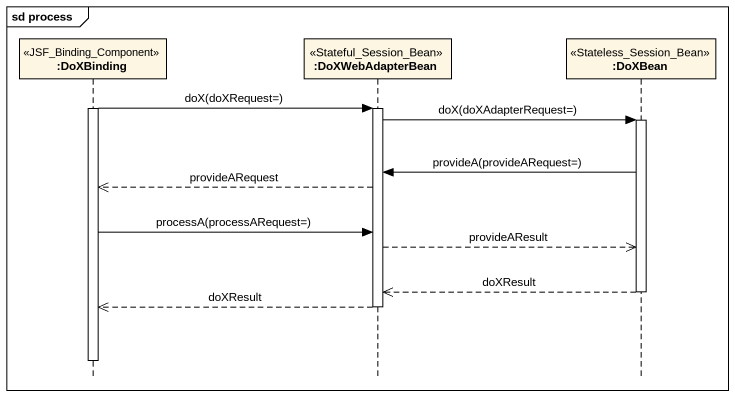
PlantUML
@startuml
mainframe sd process
hide footbox
participant ":DoXBinding" as DoXBinding <<JSF_Binding_Component>>
participant ":DoXWebAdapterBean" as DoXWebAdapterBean <<Stateful_Session_Bean>>
participant ":DoXBean" as DoXBean <<Stateless_Session_Bean>>

activate DoXBinding
DoXBinding -> DoXWebAdapterBean : doX(doXRequest=)
activate DoXWebAdapterBean
DoXWebAdapterBean -> DoXBean : doX(doXAdapterRequest=)
activate DoXBean
DoXBean -> DoXWebAdapterBean : provideA(provideARequest=)
DoXWebAdapterBean -->> DoXBinding : provideARequest
DoXBinding -> DoXWebAdapterBean : processA(processARequest=)
DoXWebAdapterBean -->> DoXBean : provideAResult
DoXBean -->> DoXWebAdapterBean : doXResult
deactivate DoXBean
DoXWebAdapterBean -->> DoXBinding : doXResult
deactivate DoXWebAdapterBean
deactivate DoXBinding
@enduml
